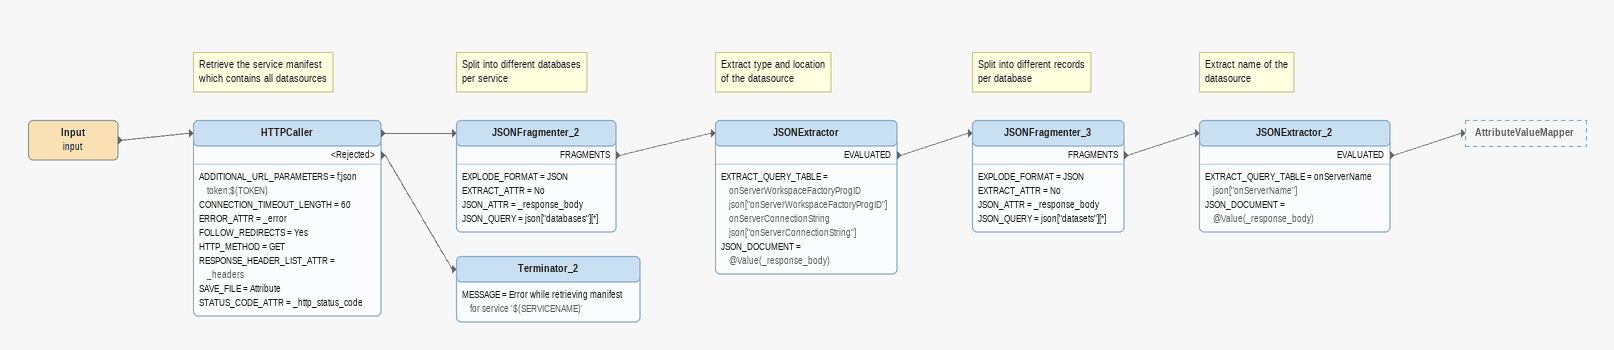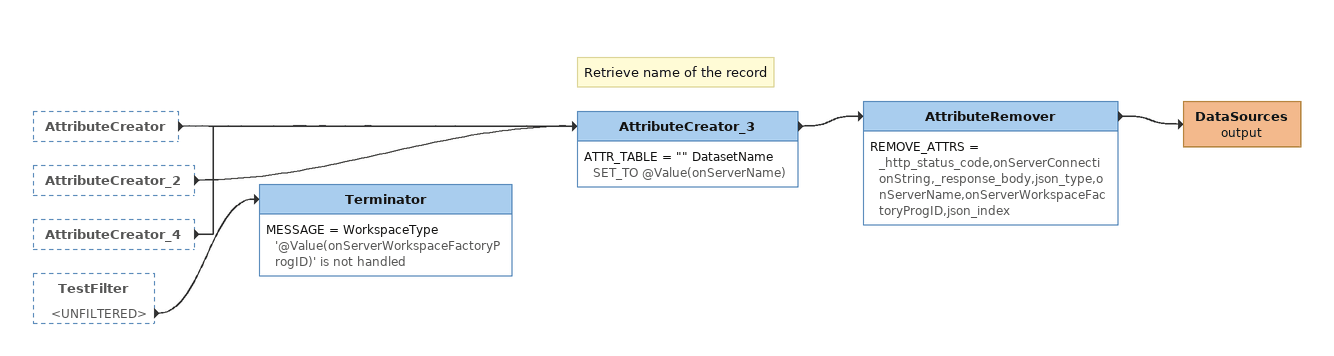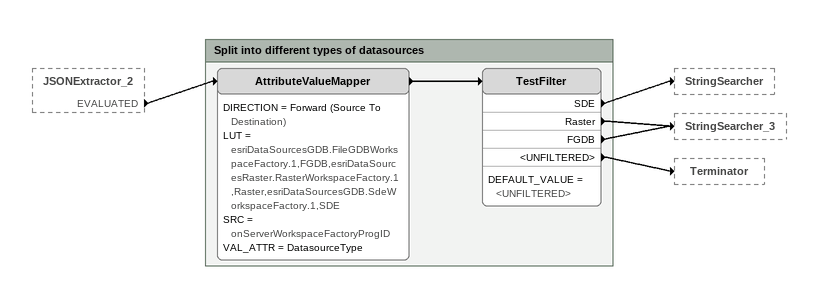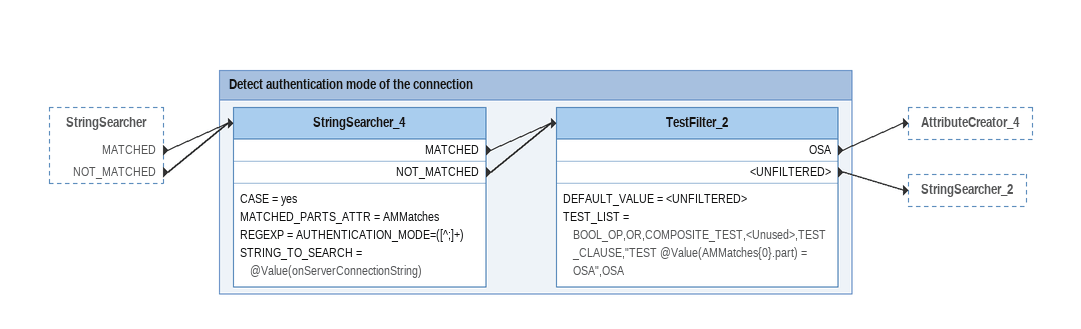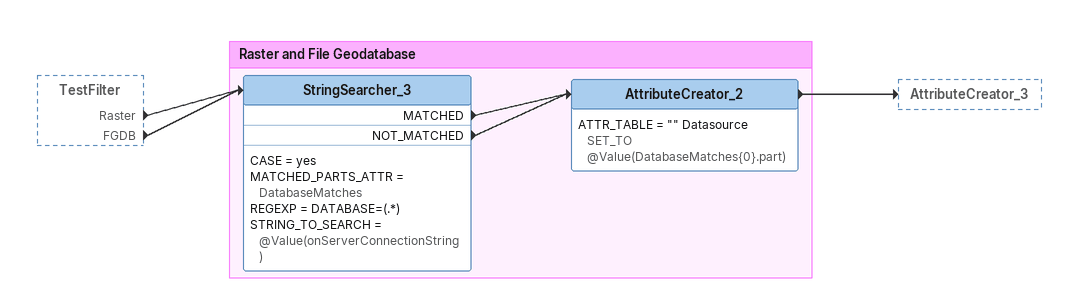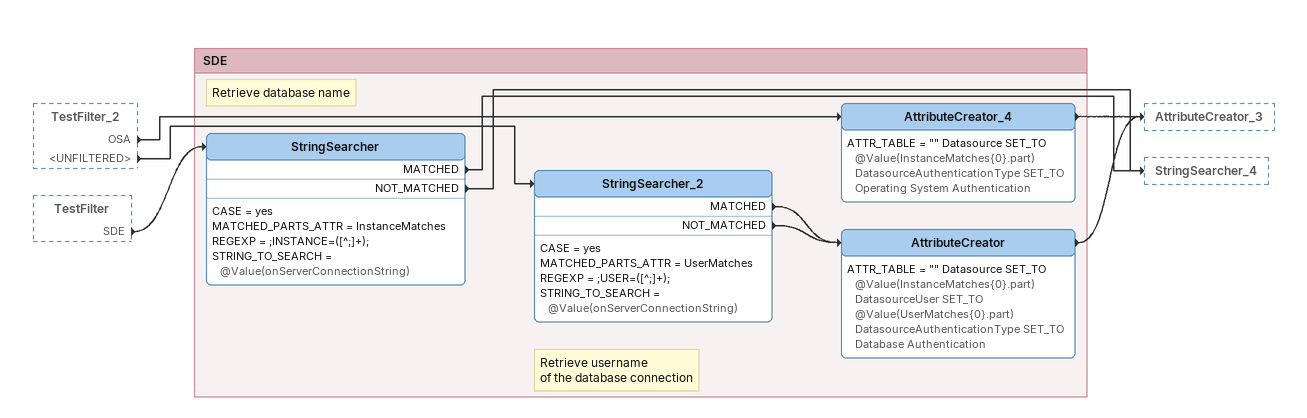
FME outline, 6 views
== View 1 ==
Input (input)
    -> HTTPCaller
Note: Retrieve the service manifest / which contains all datasources
HTTPCaller
    ADDITIONAL_URL_PARAMETERS = f;json token;$(TOKEN)
    CONNECTION_TIMEOUT_LENGTH = 60
    ERROR_ATTR = _error
    FOLLOW_REDIRECTS = Yes
    HTTP_METHOD = GET
    RESPONSE_HEADER_LIST_ATTR = _headers
    SAVE_FILE = Attribute
    STATUS_CODE_ATTR = _http_status_code
    -> JSONFragmenter_2
    <Rejected> -> Terminator_2
Note: Split into different databases / per service
JSONFragmenter_2
    EXPLODE_FORMAT = JSON
    EXTRACT_ATTR = No
    JSON_ATTR = _response_body
    JSON_QUERY = json["databases"][*]
    FRAGMENTS -> JSONExtractor
Note: Extract type and location / of the datasource
JSONExtractor
    EXTRACT_QUERY_TABLE = onServerWorkspaceFactoryProgID json["onServerWorkspaceFactoryProgID"] onServerConnectionString json["onServerConnectionString"]
    JSON_DOCUMENT = @Value(_response_body)
    EVALUATED -> JSONFragmenter_3
Note: Split into different records / per database
JSONFragmenter_3
    EXPLODE_FORMAT = JSON
    EXTRACT_ATTR = No
    JSON_ATTR = _response_body
    JSON_QUERY = json["datasets"][*]
    FRAGMENTS -> JSONExtractor_2
Note: Extract name of the / datasource
JSONExtractor_2
    EXTRACT_QUERY_TABLE = onServerName json["onServerName"]
    JSON_DOCUMENT = @Value(_response_body)
    EVALUATED -> AttributeValueMapper
Terminator_2
    MESSAGE = Error while retrieving manifest for service '$(SERVICENAME)'

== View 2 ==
AttributeCreator [outside]
    -> AttributeCreator_3
AttributeCreator_2 [outside]
    -> AttributeCreator_3
AttributeCreator_4 [outside]
    -> AttributeCreator_3
TestFilter [outside]
    <UNFILTERED> -> Terminator
Note: Retrieve name of the record
AttributeCreator_3
    ATTR_TABLE = "" DatasetName SET_TO @Value(onServerName)
    -> AttributeRemover
AttributeRemover
    REMOVE_ATTRS = _http_status_code,onServerConnectionString,_response_body,json_type,onServerName,onServerWorkspaceFactoryProgID,json_index
    -> DataSources (output)
DataSources (output)
Terminator
    MESSAGE = WorkspaceType '@Value(onServerWorkspaceFactoryProgID)' is not handled

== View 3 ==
JSONExtractor_2 [outside]
    EVALUATED -> AttributeValueMapper

Bookmark: Split into different types of datasources
AttributeValueMapper
    DIRECTION = Forward (Source To Destination)
    LUT = esriDataSourcesGDB.FileGDBWorkspaceFactory.1,FGDB,esriDataSourcesRaster.RasterWorkspaceFactory.1,Raster,esriDataSourcesGDB.SdeWorkspaceFactory.1,SDE
    SRC = onServerWorkspaceFactoryProgID
    VAL_ATTR = DatasourceType
    -> TestFilter
TestFilter
    DEFAULT_VALUE = <UNFILTERED>
    SDE -> StringSearcher
    Raster -> StringSearcher_3
    FGDB -> StringSearcher_3
    <UNFILTERED> -> Terminator

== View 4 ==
StringSearcher [outside]
    MATCHED -> StringSearcher_4
    NOT_MATCHED -> StringSearcher_4

Bookmark: Detect authentication mode of the connection
StringSearcher_4
    CASE = yes
    MATCHED_PARTS_ATTR = AMMatches
    REGEXP = AUTHENTICATION_MODE=([^;]+)
    STRING_TO_SEARCH = @Value(onServerConnectionString)
    MATCHED -> TestFilter_2
    NOT_MATCHED -> TestFilter_2
TestFilter_2
    DEFAULT_VALUE = <UNFILTERED>
    TEST_LIST = BOOL_OP,OR,COMPOSITE_TEST,<Unused>,TEST_CLAUSE,"TEST @Value(AMMatches{0}.part) = OSA",OSA
    OSA -> AttributeCreator_4
    <UNFILTERED> -> StringSearcher_2

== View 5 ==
TestFilter [outside]
    Raster -> StringSearcher_3
    FGDB -> StringSearcher_3

Bookmark: Raster and File Geodatabase
StringSearcher_3
    CASE = yes
    MATCHED_PARTS_ATTR = DatabaseMatches
    REGEXP = DATABASE=(.*)
    STRING_TO_SEARCH = @Value(onServerConnectionString)
    MATCHED -> AttributeCreator_2
    NOT_MATCHED -> AttributeCreator_2
AttributeCreator_2
    ATTR_TABLE = "" Datasource SET_TO @Value(DatabaseMatches{0}.part)
    -> AttributeCreator_3

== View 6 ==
TestFilter_2 [outside]
    OSA -> AttributeCreator_4
    <UNFILTERED> -> StringSearcher_2
TestFilter [outside]
    SDE -> StringSearcher

Bookmark: SDE
Note: Retrieve database name
StringSearcher
    CASE = yes
    MATCHED_PARTS_ATTR = InstanceMatches
    REGEXP = ;INSTANCE=([^;]+);
    STRING_TO_SEARCH = @Value(onServerConnectionString)
    MATCHED -> StringSearcher_4
    NOT_MATCHED -> StringSearcher_4
AttributeCreator_4
    ATTR_TABLE = "" Datasource SET_TO @Value(InstanceMatches{0}.part)  DatasourceAuthenticationType SET_TO Operating System Authentication
    -> AttributeCreator_3
Note: Retrieve username / of the database connection
StringSearcher_2
    CASE = yes
    MATCHED_PARTS_ATTR = UserMatches
    REGEXP = ;USER=([^;]+);
    STRING_TO_SEARCH = @Value(onServerConnectionString)
    MATCHED -> AttributeCreator
    NOT_MATCHED -> AttributeCreator
AttributeCreator
    ATTR_TABLE = "" Datasource SET_TO @Value(InstanceMatches{0}.part)  DatasourceUser SET_TO @Value(UserMatches{0}.part)  DatasourceAuthenticationType SET_TO Database Authentication
    -> AttributeCreator_3
